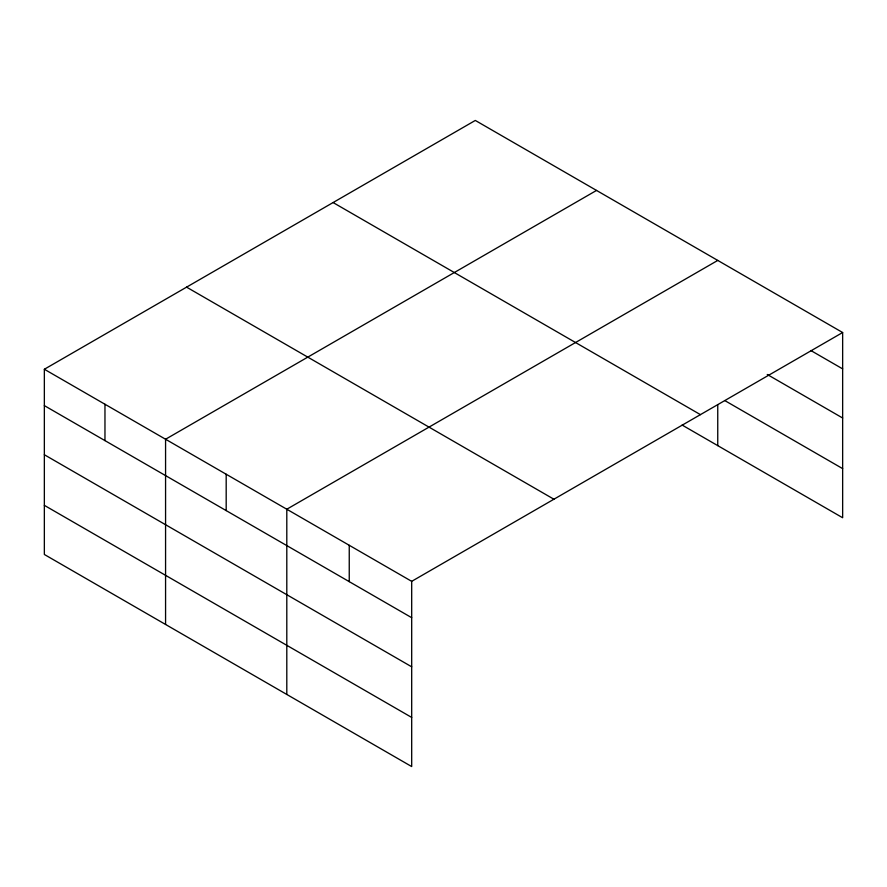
<?xml version="1.0" encoding="UTF-8"?>
<svg xmlns="http://www.w3.org/2000/svg" width="887" height="887" viewBox="0 0 887 887"><rect width="100%" height="100%" fill="white"/><g stroke="black" fill="none" stroke-linecap="round" stroke-linejoin="round"><path stroke-width="1.33" d="M842.65 332.525L475.31 120.444L44.35 369.258L44.35 554.475L411.69 766.556L411.69 581.34L842.65 332.525L842.65 517.742L682.103 425.05M596.53 190.428L165.57 439.242L165.57 624.459M717.749 260.423L286.8 509.227L286.8 694.443M810.84 350.52L842.65 368.881M767.244 374.469L842.65 418.01M724.823 400.591L842.65 468.624M333.091 202.546L700.431 414.639M186.569 287.144L553.909 499.226M44.35 369.258L411.69 581.34M44.35 405.614L411.69 617.696M44.35 454.732L411.69 666.813M44.35 505.346L411.69 717.428M717.749 404.705L717.749 445.64M349.245 545.283L349.245 581.639M226.185 474.235L226.185 510.59M104.965 404.25L104.965 440.606"/></g></svg>
